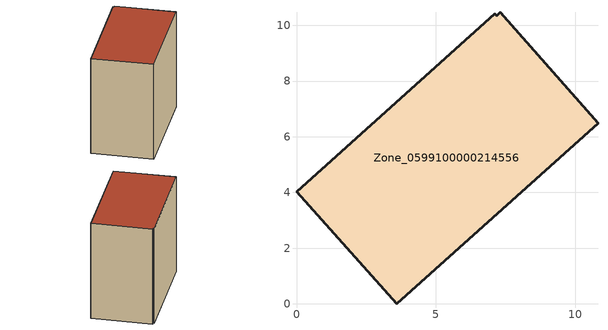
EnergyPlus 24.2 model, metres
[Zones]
Zone_0599100000214556
 floor ground (C_G): 7.32,10.48 10.82,6.49 3.6,0 0,4.03 7.12,10.41 7.18,10.35 z0
 wall outside (C_F): 0,4.03 3.6,0 10.82,6.49 7.32,10.48 7.18,10.35 7.12,10.41 0,4.03 z0:8.97
 roof outside (C_R): 10.82,6.49 7.32,10.48 7.18,10.35 7.12,10.41 0,4.03 3.6,0 z8.97
[BUILDING]
Pand.0599100000214556: North Axis=0; Terrain=City; Loads Convergence Tolerance Value=0.04; Temperature Convergence Tolerance Value=0.4; Solar Distribution=FullExterior; Maximum Number of Warmup Days=25; Minimum Number of Warmup Days=1
[Site:Location]
Rotterdam.The.Hague.AP_ZH_NLD Design_Conditions: Latitude=51.96; Longitude=4.45; Time Zone=1; Elevation=-4.5
[SITE:GROUNDTEMPERATURE:BUILDINGSURFACE]
18, 18, 18, 18, 18, 18, 18, 18, 18, 18, 18, 18
[MATERIAL] Thermal Absorptance=0.9; Solar Absorptance=0.7; Visible Absorptance=0.7
Name | Roughness | Thickness | Conductivity | Density | Specific Heat
G.TI.1946 | MediumSmooth | 0.15 | 1 | 540 | 1210
F.TI.1946 | Rough | 0.3 | 0.857143 | 1920 | 840
R.TI.1946 | MediumRough | 0.2 | 0.1 | 1500 | 1000
[CONSTRUCTION]
C_G: G.TI.1946
C_F: F.TI.1946
C_R: R.TI.1946
[ZONE]
Zone_0599100000214556: Type=1; Multiplier=1; Ceiling Height=Autocalculate; Volume=Autocalculate; Floor Area=autocalculate; Part of Total Floor Area=Yes
[ZONEINFILTRATION:DESIGNFLOWRATE]
Infil_Zone_0599100000214556: Zone or ZoneList or Space or SpaceList=Zone_0599100000214556; Schedule=AlwaysOn; Design Flow Rate Calculation Method=Flow/Area; Flow Rate per Floor Area=0.003; Constant Term Coefficient=1; Temperature Term Coefficient=0; Velocity Term Coefficient=0; Velocity Squared Term Coefficient=0
[HVACTEMPLATE:ZONE:IDEALLOADSAIRSYSTEM]
Zone_0599100000214556: Maximum Heating Supply Air Temperature=50; Minimum Cooling Supply Air Temperature=13; Maximum Heating Supply Air Humidity Ratio=0.0156; Minimum Cooling Supply Air Humidity Ratio=0.0077; Heating Limit=NoLimit; Cooling Limit=NoLimit; Dehumidification Control Type=ConstantSensibleHeatRatio; Cooling Sensible Heat Ratio=0.7; Dehumidification Setpoint=60; Humidification Control Type=None; Humidification Setpoint=30; Outdoor Air Method=None; Outdoor Air Flow Rate per Person=0.00944; Outdoor Air Flow Rate per Zone Floor Area=0; Outdoor Air Flow Rate per Zone=0; Demand Controlled Ventilation Type=None; Outdoor Air Economizer Type=NoEconomizer; Heat Recovery Type=None; Sensible Heat Recovery Effectiveness=0.7; Latent Heat Recovery Effectiveness=0.65
[ZONECONTROL:THERMOSTAT]
ThermostatControl_Zone_0599100000214556: Zone or ZoneList=Zone_0599100000214556; Control Type Schedule=DualSetpointControlType; Control 1=Thermostat_Zone_0599100000214556; Temperature Difference Between Cutout And Setpoint=0
[THERMOSTATSETPOINT:DUALSETPOINT]
Thermostat_Zone_0599100000214556: Heating Setpoint Temperature Schedule=HeatingSetpoint_Zone_0599100000214556; Cooling Setpoint Temperature Schedule=CoolingSetpoint_Zone_0599100000214556
[SCHEDULE:COMPACT]
HeatingSetpoint_Zone_0599100000214556: Through: 12/31, For: AllDays, Until: 24:00, 21
CoolingSetpoint_Zone_0599100000214556: Through: 12/31, For: AllDays, Until: 24:00, 24
DualSetpointControlType: Through: 12/31, For: AllDays, Until: 24:00, 4
AlwaysOn: Through: 12/31, For: AllDays, Until: 24:00, 1
